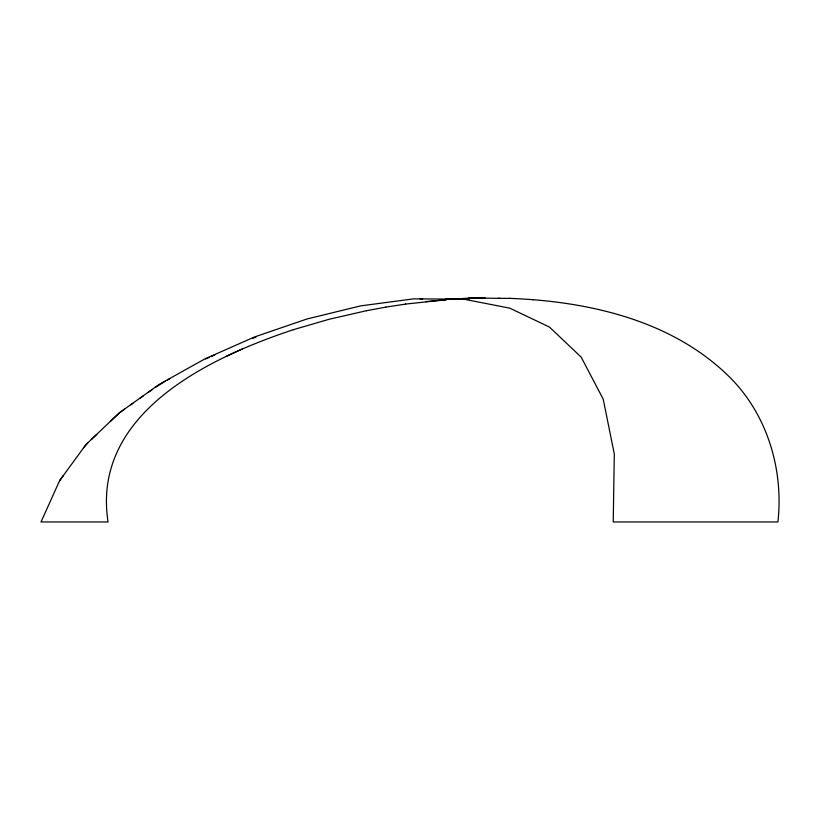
<?xml version="1.0" encoding="UTF-8"?>
<svg xmlns="http://www.w3.org/2000/svg" width="820" height="820" viewBox="0 0 820 820"><rect width="100%" height="100%" fill="white"/><g stroke="black" fill="none" stroke-linecap="round" stroke-linejoin="round"><path stroke-width="1.23" d="M509.527 298.357C588.247 301.278 672.349 320.118 729.954 377.446C767.397 414.838 783.756 469.85 777.903 521.961L613.237 521.961L614.303 454.013L603.212 399.155L581.134 357.079L549.461 327.067L509.804 308.166L463.884 299.197L413.546 298.869L360.646 305.88L307.049 318.959L254.528 336.958L204.764 358.965L159.264 384.354L119.289 412.86L85.864 444.696L59.665 480.602L41 521.961L108.055 521.961C91.235 413.577 208.741 357.735 293.375 329.691M59.665 480.602L63.417 475.477M83.64 447.771L87.699 442.974M91.327 439.53L96.76 434.364M110.351 421.459L119.412 412.86L124.568 409.2M130.759 404.813L132.82 403.358M140.046 398.243L143.131 396.05M148.287 392.39L152.417 389.469M155.513 387.276L165.24 381.259M167.485 380.019L169.73 378.779M226.299 356.321L242.187 349.012M205.625 358.965L209.069 357.469M211.365 356.464L214.809 354.968M252.734 338.465L256.178 336.958M293.334 329.691L329.035 319.298L366.437 310.718M366.366 310.718L385.779 307.141M385.697 307.141L405.541 304.097M405.439 304.097L446.275 299.741M425.601 301.616L446.152 299.741M463.505 298.521L484.435 298.039M462.234 298.521L485.112 298.039L468.722 298.039M498.211 298.357L510.112 298.357M532.539 299.659L533.359 299.659M420.106 298.869L422.628 298.89M445.291 299.023L469.204 299.177M477.66 298.039L500.118 298.357"/></g></svg>
